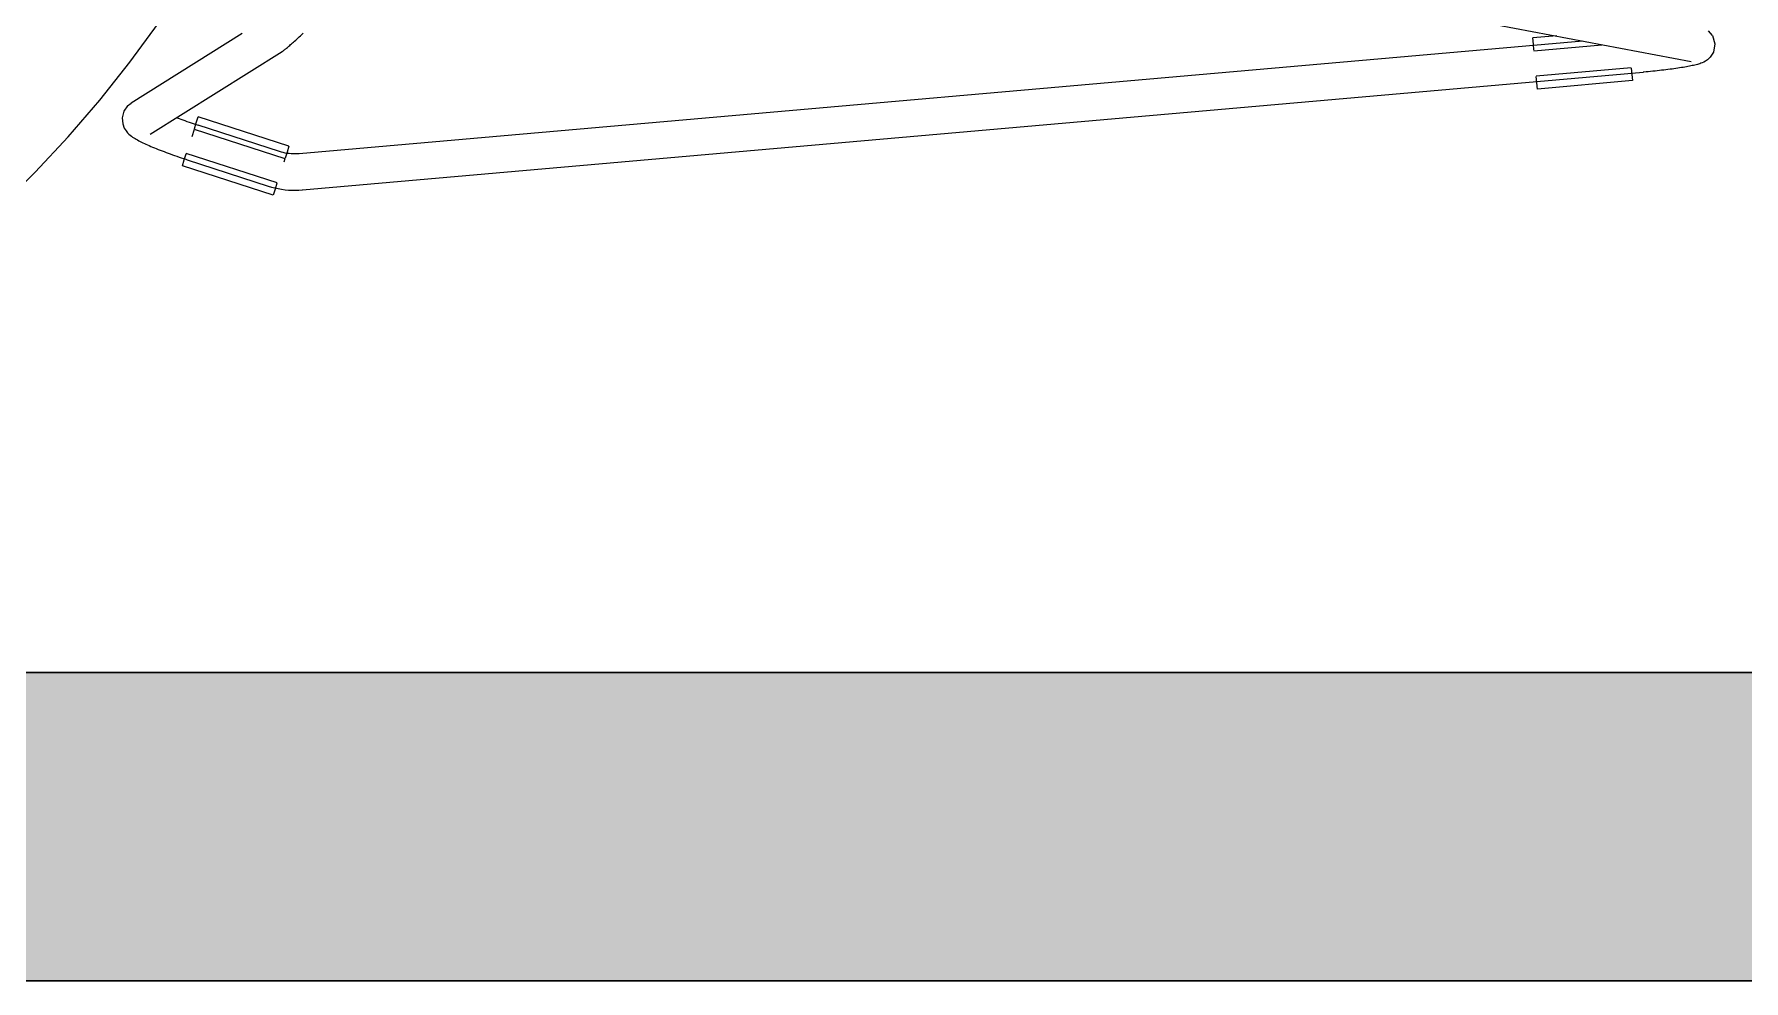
# Model space of a CAD drawing. Header units: millimetres. Extents: x 155927 to 295199, y -4084 to 97293.
# Drawn here: x 227939 to 228504, y 20656 to 20969 of the extents above; entities that cross this region are included whole.
import ezdxf

# ---------------------------------------------------------------- set-up
doc = ezdxf.new("R2010")
doc.units = ezdxf.units.MM
doc.header["$MEASUREMENT"] = 0
for name, color, linetype, lineweight in [('A-WALL-PATT', 7, 'CONTINUOUS', 9), ('I-FURN', 8, 'CONTINUOUS', 9), ('I-WALL', 7, 'CONTINUOUS', 9)]:
    doc.layers.add(name, color=color, linetype=linetype, lineweight=lineweight)

msp = doc.modelspace()

# ---------------------------------------------------------------- hatches: boundary and pattern name
at = {"layer": 'A-WALL-PATT'}
msp.add_hatch(color=256, dxfattribs=at).paths.add_polyline_path([(226452.83, 20655.61), (230379.2, 20655.61), (230378.13, 20757.61), (226452.83, 20757.61)], flags=0)

# ---------------------------------------------------------------- linework, layer by layer
at = {"layer": 'I-FURN'}
for p, q in [((228387.75, 20978.42), (228487.04, 20959.61)), ((227970.82, 20959.4), (227980.26, 20972.32)), ((228007.97, 20968.87), (227971.21, 20945.84)), ((228023.69, 20964.98), (228023.98, 20965.24)), ((228023.98, 20965.24), (228024.29, 20965.51)), ((228024.29, 20965.51), (228024.61, 20965.8)), ((228024.61, 20965.8), (228024.95, 20966.1)), ((228024.95, 20966.1), (228025.3, 20966.41)), ((228025.3, 20966.41), (228025.67, 20966.74)), ((228025.67, 20966.74), (228026.04, 20967.09)), ((228026.04, 20967.09), (228026.43, 20967.44)), ((228026.43, 20967.44), (228026.84, 20967.81)), ((228451.16, 20966.42), (228026.82, 20929.14)), ((228026.84, 20967.81), (228027.25, 20968.19)), ((228027.25, 20968.19), (228027.67, 20968.58)), ((228027.67, 20968.58), (228028.11, 20968.99)), ((228442.58, 20968.16), (228434.68, 20967.47)), ((228434.86, 20965.42), (228434.68, 20967.47)), ((228435.04, 20963.36), (228434.86, 20965.42)), ((228435.06, 20963.24), (228457.54, 20965.21)), ((228494.03, 20968.26), (228492.71, 20969.84)), ((228494.03, 20968.26), (228494.86, 20965.51)), ((228494.86, 20965.51), (228494.38, 20962.75)), ((227960.88, 20946.87), (227970.82, 20959.4)), ((227977.58, 20935.67), (228021.16, 20962.98)), ((228021.16, 20962.98), (228021.49, 20963.19)), ((228021.49, 20963.19), (228021.74, 20963.37)), ((228021.74, 20963.37), (228021.97, 20963.55)), ((228021.97, 20963.55), (228022.19, 20963.72)), ((228022.19, 20963.72), (228022.42, 20963.9)), ((228022.42, 20963.9), (228022.65, 20964.09)), ((228022.65, 20964.09), (228022.89, 20964.29)), ((228022.89, 20964.29), (228023.14, 20964.51)), ((228023.14, 20964.51), (228023.41, 20964.74)), ((228023.41, 20964.74), (228023.69, 20964.98)), ((228491.17, 20959.46), (228490.69, 20959.24)), ((228491.73, 20959.76), (228491.17, 20959.46)), ((228492.43, 20960.24), (228491.73, 20959.76)), ((228493.34, 20961.1), (228492.43, 20960.24)), ((228494.38, 20962.75), (228493.34, 20961.1)), ((228027.87, 20917.18), (228471.19, 20956.13)), ((228467.21, 20957.55), (228435.8, 20954.79)), ((228435.99, 20952.6), (228435.81, 20954.66)), ((228467.22, 20957.42), (228467.4, 20955.36)), ((228467.4, 20955.36), (228467.58, 20953.32)), ((228471.35, 20956.14), (228471.19, 20956.13)), ((228472.1, 20956.21), (228471.35, 20956.14)), ((228472.85, 20956.28), (228472.1, 20956.21)), ((228473.6, 20956.35), (228472.85, 20956.28)), ((228474.34, 20956.43), (228473.6, 20956.35)), ((228475.08, 20956.5), (228474.34, 20956.43)), ((228475.81, 20956.58), (228475.08, 20956.5)), ((228476.54, 20956.66), (228475.81, 20956.58)), ((228477.26, 20956.74), (228476.54, 20956.66)), ((228477.97, 20956.83), (228477.26, 20956.74)), ((228478.66, 20956.91), (228477.97, 20956.83)), ((228479.35, 20957), (228478.66, 20956.91)), ((228480.03, 20957.08), (228479.35, 20957)), ((228480.69, 20957.17), (228480.03, 20957.08)), ((228481.34, 20957.26), (228480.69, 20957.17)), ((228481.97, 20957.35), (228481.34, 20957.26)), ((228482.59, 20957.44), (228481.97, 20957.35)), ((228483.2, 20957.53), (228482.59, 20957.44)), ((228483.78, 20957.62), (228483.2, 20957.53)), ((228484.35, 20957.72), (228483.78, 20957.62)), ((228484.9, 20957.81), (228484.35, 20957.72)), ((228485.44, 20957.9), (228484.9, 20957.81)), ((228485.95, 20958), (228485.44, 20957.9)), ((228486.45, 20958.09), (228485.95, 20958)), ((228486.92, 20958.19), (228486.45, 20958.09)), ((228487.38, 20958.28), (228486.92, 20958.19)), ((228487.83, 20958.38), (228487.38, 20958.28)), ((228488.25, 20958.48), (228487.83, 20958.38)), ((228488.67, 20958.59), (228488.25, 20958.48)), ((228489.07, 20958.69), (228488.67, 20958.59)), ((228489.46, 20958.81), (228489.07, 20958.69)), ((228489.86, 20958.93), (228489.46, 20958.81)), ((228490.26, 20959.08), (228489.86, 20958.93)), ((228490.69, 20959.24), (228490.26, 20959.08)), ((228436.17, 20950.56), (228435.99, 20952.6)), ((228467.58, 20953.32), (228436.17, 20950.56)), ((227950.44, 20934.75), (227960.88, 20946.87)), ((227968.86, 20943.21), (227968.27, 20940.99)), ((227970.08, 20944.95), (227968.86, 20943.21)), ((227970.08, 20944.95), (227971.21, 20945.84)), ((227968.27, 20940.99), (227968.45, 20939.01)), ((227968.45, 20939.01), (227968.97, 20937.63)), ((227968.97, 20937.63), (227969.54, 20936.72)), ((227986.46, 20941.03), (227987.09, 20940.8)), ((227987.09, 20940.8), (227987.72, 20940.57)), ((227987.72, 20940.57), (227988.37, 20940.33)), ((227988.37, 20940.33), (227989.03, 20940.09)), ((227989.03, 20940.09), (227989.69, 20939.86)), ((227989.69, 20939.86), (227990.37, 20939.62)), ((227990.37, 20939.62), (227991.05, 20939.39)), ((227991.05, 20939.39), (227991.73, 20939.16)), ((227992.06, 20937.17), (227991.25, 20934.69)), ((227991.73, 20939.16), (227992.42, 20938.93)), ((227992.09, 20937.27), (228022.09, 20927.58)), ((227992.13, 20937.39), (227992.76, 20939.36)), ((227992.42, 20938.93), (227993.11, 20938.7)), ((227992.76, 20939.36), (227993.39, 20941.31)), ((227993.11, 20938.7), (227993.44, 20938.59)), ((228023.4, 20931.62), (227993.39, 20941.31)), ((228020.26, 20929.88), (227993.44, 20938.59)), ((227939.52, 20923.05), (227950.44, 20934.75)), ((227969.54, 20936.72), (227970.05, 20936.09)), ((227970.05, 20936.09), (227970.52, 20935.63)), ((227970.52, 20935.63), (227970.95, 20935.26)), ((227970.95, 20935.26), (227971.35, 20934.94)), ((227971.35, 20934.94), (227971.74, 20934.67)), ((227971.74, 20934.67), (227972.13, 20934.41)), ((227972.13, 20934.41), (227972.52, 20934.17)), ((227972.52, 20934.17), (227972.92, 20933.93)), ((227972.92, 20933.93), (227973.33, 20933.7)), ((227973.33, 20933.7), (227973.75, 20933.47)), ((227973.75, 20933.47), (227974.19, 20933.24)), ((227974.19, 20933.24), (227974.65, 20933.02)), ((227974.65, 20933.02), (227975.12, 20932.78)), ((227975.12, 20932.78), (227975.62, 20932.55)), ((227975.62, 20932.55), (227976.13, 20932.32)), ((227976.13, 20932.32), (227976.65, 20932.08)), ((227976.65, 20932.08), (227977.2, 20931.84)), ((227977.2, 20931.84), (227977.76, 20931.6)), ((227977.76, 20931.6), (227978.34, 20931.35)), ((227978.34, 20931.35), (227978.93, 20931.1)), ((227978.93, 20931.1), (227979.54, 20930.85)), ((228023.4, 20931.62), (228022.77, 20929.67)), ((227979.54, 20930.85), (227980.17, 20930.6)), ((227980.17, 20930.6), (227980.81, 20930.35)), ((227980.81, 20930.35), (227981.46, 20930.1)), ((227981.46, 20930.1), (227982.13, 20929.84)), ((227982.13, 20929.84), (227982.81, 20929.59)), ((227982.81, 20929.59), (227983.49, 20929.33)), ((227983.49, 20929.33), (227984.19, 20929.08)), ((227984.19, 20929.08), (227984.9, 20928.83)), ((227984.9, 20928.83), (227985.62, 20928.57)), ((227985.62, 20928.57), (227986.34, 20928.32)), ((227986.34, 20928.32), (227987.07, 20928.07)), ((227987.07, 20928.07), (227987.8, 20927.82)), ((227987.8, 20927.82), (227988.54, 20927.57)), ((227988.18, 20925.16), (227988.81, 20927.11)), ((227988.54, 20927.57), (227989.28, 20927.33)), ((227988.81, 20927.11), (227989.44, 20929.08)), ((227989.28, 20927.33), (227989.73, 20927.18)), ((228019.49, 20919.51), (227989.48, 20929.2)), ((227989.73, 20927.18), (228016.55, 20918.47)), ((228020.28, 20929.87), (228020.26, 20929.88)), ((228020.91, 20929.68), (228020.28, 20929.87)), ((228021.55, 20929.52), (228020.91, 20929.68)), ((228022.2, 20929.38), (228021.55, 20929.52)), ((228022.06, 20927.48), (228021.69, 20926.32)), ((228022.77, 20929.67), (228022.13, 20927.7)), ((228022.85, 20929.26), (228022.2, 20929.38)), ((228023.51, 20929.18), (228022.85, 20929.26)), ((228024.17, 20929.11), (228023.51, 20929.18)), ((228024.83, 20929.08), (228024.17, 20929.11)), ((228025.49, 20929.07), (228024.83, 20929.08)), ((228026.16, 20929.09), (228025.49, 20929.07)), ((228026.82, 20929.13), (228026.16, 20929.09)), ((227928.15, 20911.8), (227939.52, 20923.05)), ((228018.18, 20915.47), (227988.18, 20925.16)), ((228016.55, 20918.47), (228017.64, 20918.14)), ((228017.64, 20918.14), (228018.75, 20917.85)), ((228018.81, 20917.42), (228018.18, 20915.47)), ((228018.75, 20917.85), (228019.86, 20917.61)), ((228019.45, 20919.39), (228018.81, 20917.42)), ((228019.86, 20917.61), (228020.99, 20917.41)), ((228020.99, 20917.41), (228022.12, 20917.26)), ((228022.12, 20917.26), (228023.26, 20917.15)), ((228023.26, 20917.15), (228024.4, 20917.09)), ((228024.4, 20917.09), (228025.54, 20917.07)), ((228025.54, 20917.07), (228026.68, 20917.1)), ((228026.68, 20917.1), (228027.82, 20917.18)), ((228027.82, 20917.18), (228027.87, 20917.18))]:
    msp.add_line(p, q, dxfattribs=at)
at = {"layer": 'I-WALL', "lineweight": 30}
for p, q in [((230379.2, 20757.61), (226452.83, 20757.61)), ((226452.83, 20655.61), (230379.2, 20655.61))]:
    msp.add_line(p, q, dxfattribs=at)

doc.saveas('drawing.dxf')
